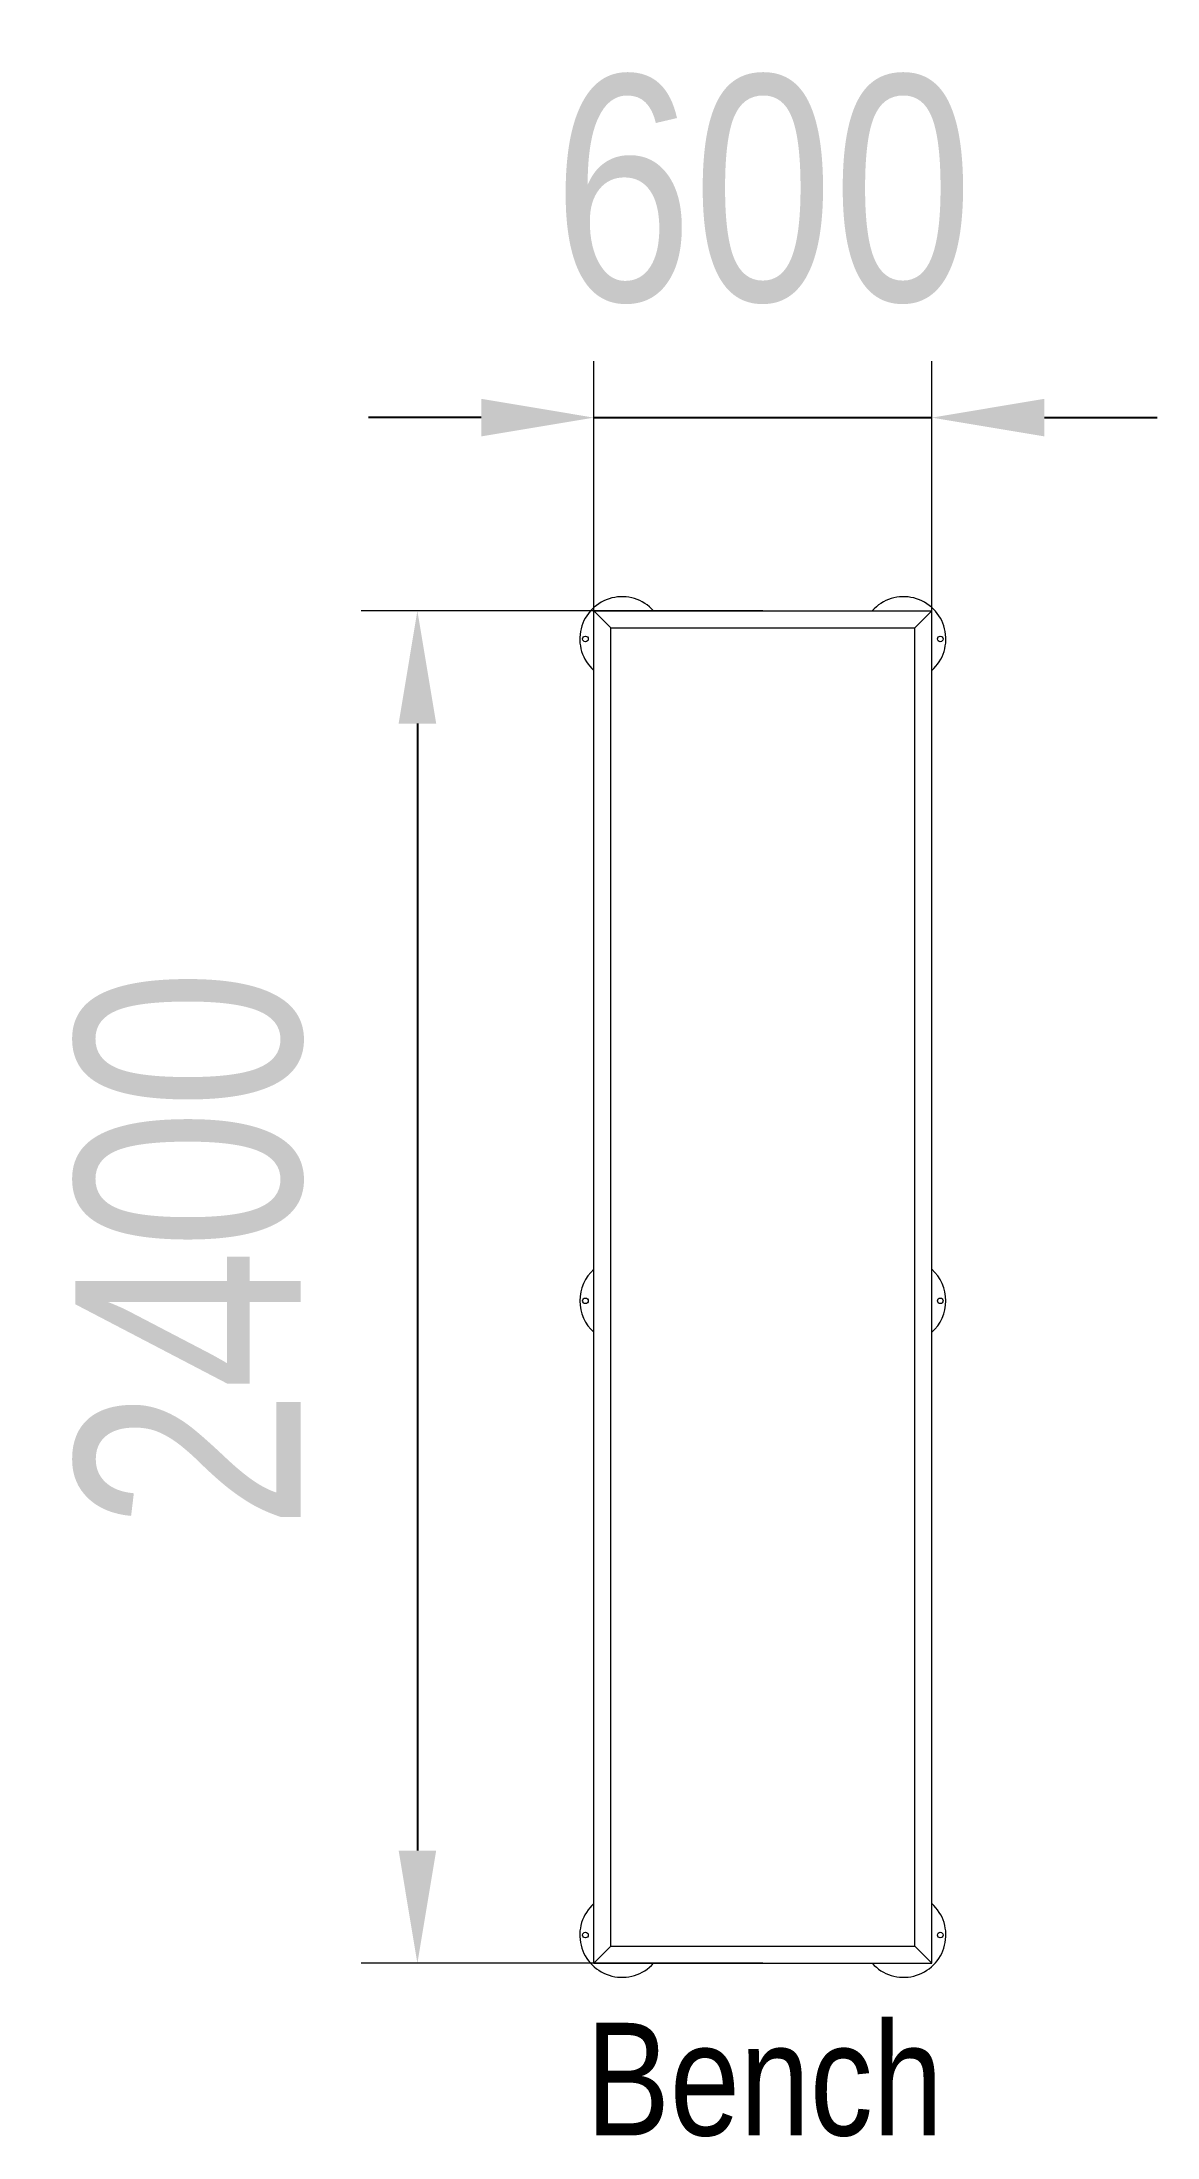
# Model space of a CAD drawing. Header units: millimetres. Extents: x 3701 to 5681, y 729 to 4447.
import ezdxf

# ---------------------------------------------------------------- set-up
doc = ezdxf.new("R2010")
doc.units = ezdxf.units.MM
doc.layers.add('DiKom', color=7, linetype='Continuous')
doc.styles.add('style1', font='arial.ttf', dxfattribs={"width": 0.8})
doc.dimstyles.new('1-50', dxfattribs={"dimtxt": 400, "dimasz": 200, "dimexe": 100, "dimexo": 0, "dimgap": 200, "dimtad": 1, "dimtxsty": 'style1', "dimcen": 200, "dimclrd": 7, "dimclre": 7, "dimclrt": 7, "dimadec": 1, "dimazin": 2, "dimtfac": 1, "dimtmove": 0, "dimatfit": 2, "dimfxl": 1, "dimlwd": 25, "dimlwe": 18, "dimarcsym": 0})

# ---------------------------------------------------------------- blocks, each defined once
blk = doc.blocks.new('*D9')
at = {"layer": 'Defpoints', "color": 0, "transparency": 16777216}
for p in [(5280.6, 3780.6), (4680.6, 3232.4), (5280.6, 3232.4)]:
    blk.add_point(p, dxfattribs=at)
at = {"layer": 'DiKom', "color": 7, "lineweight": 18, "transparency": 16777216}
for p, q in [((4680.6, 3232.4), (4680.6, 3880.6)), ((5280.6, 3232.4), (5280.6, 3880.6))]:
    blk.add_line(p, q, dxfattribs=at)
at = {"layer": 'DiKom', "color": 7, "lineweight": 25, "transparency": 16777216}
for p, q in [((4480.6, 3780.6), (4280.6, 3780.6)), ((4680.6, 3780.6), (5280.6, 3780.6)), ((5480.6, 3780.6), (5680.6, 3780.6))]:
    blk.add_line(p, q, dxfattribs=at)
at = {"layer": 'DiKom', "color": 7, "transparency": 16777216}
for points in [[(4480.6, 3814), (4480.6, 3747.3), (4680.6, 3780.6)], [(5480.6, 3814), (5480.6, 3747.3), (5280.6, 3780.6)]]:
    blk.add_solid(points, dxfattribs=at)
at = {"layer": 'DiKom', "color": 7, "transparency": 16777216, "insert": (4980.6, 4184.9), "char_height": 400, "attachment_point": 5, "style": 'style1'}
blk.add_mtext('600', dxfattribs=at)
blk = doc.blocks.new('*D10')
at = {"layer": 'Defpoints', "color": 0, "transparency": 16777216}
for p in [(4980.6, 3437.8), (4367.2, 1037.8), (4980.6, 1037.8)]:
    blk.add_point(p, dxfattribs=at)
at = {"layer": 'DiKom', "color": 7, "lineweight": 18, "transparency": 16777216}
for p, q in [((4980.6, 3437.8), (4267.2, 3437.8)), ((4980.6, 1037.8), (4267.2, 1037.8))]:
    blk.add_line(p, q, dxfattribs=at)
at = {"layer": 'DiKom', "color": 7, "lineweight": 25, "transparency": 16777216}
blk.add_line((4367.2, 3237.8), (4367.2, 1237.8), dxfattribs=at)
at = {"layer": 'DiKom', "color": 7, "transparency": 16777216}
for points in [[(4333.9, 3237.8), (4400.6, 3237.8), (4367.2, 3437.8)], [(4333.9, 1237.8), (4400.6, 1237.8), (4367.2, 1037.8)]]:
    blk.add_solid(points, dxfattribs=at)
at = {"layer": 'DiKom', "color": 7, "transparency": 16777216, "insert": (3963, 2304.6), "char_height": 400, "attachment_point": 5, "rotation": 90, "style": 'style1'}
blk.add_mtext('2400', dxfattribs=at)

msp = doc.modelspace()

# ---------------------------------------------------------------- linework, layer by layer
at = {"layer": 'DiKom', "color": 7, "linetype": 'Continuous', "lineweight": 15}
for p, q in [((4710.551, 3407.803), (4680.551, 3437.803)), ((4680.551, 3437.803), (5280.551, 3437.803)), ((4680.551, 1037.803), (4680.551, 3437.803)), ((5250.551, 3407.803), (5280.551, 3437.803)), ((5280.551, 1037.803), (5280.551, 3437.803)), ((4710.551, 3407.803), (5250.551, 3407.803)), ((4710.551, 1067.803), (4710.551, 3407.803)), ((5250.551, 1067.803), (5250.551, 3407.803)), ((4710.551, 1067.803), (4680.551, 1037.803)), ((4710.551, 1067.803), (5250.551, 1067.803)), ((5250.551, 1067.803), (5280.551, 1037.803)), ((4680.551, 1037.803), (5280.551, 1037.803))]:
    msp.add_line(p, q, dxfattribs=at)
for centre in [(4665.551, 3387.803), (5295.551, 3387.803), (4665.551, 2213.303), (5295.551, 2213.303), (4665.551, 1087.803), (5295.551, 1087.803)]:
    msp.add_circle(centre, 5, dxfattribs=at)
for centre, start, end in [((4730.551, 3387.803), 41.810315, 228.189685), ((5230.551, 3387.803), 311.810315, 138.189685), ((4730.551, 2213.303), 131.810315, 228.189685), ((5230.551, 2213.303), 311.810315, 48.189685), ((4730.551, 1087.803), 131.810315, 318.189685), ((5230.551, 1087.803), 221.810315, 48.189685)]:
    msp.add_arc(centre, 75, start, end, dxfattribs=at)

# ---------------------------------------------------------------- texts
at = {"layer": 'DiKom', "insert": (4666.453, 932.106), "char_height": 200, "width": 2702.73828, "attachment_point": 1, "style": 'style1'}
msp.add_mtext('Bench', dxfattribs=at)

# ---------------------------------------------------------------- dimensions: what is measured, and where the dimension line sits
at = {"layer": 'DiKom'}
dim = msp.add_linear_dim(base=(5280.551, 3780.649), p1=(4680.551, 3232.444), p2=(5280.551, 3232.444), dimstyle='1-50', override={"dimfxl": 0.18}, dxfattribs=at)
dim.commit()
dim.dimension.update_dxf_attribs({"geometry": '*D9', "text_midpoint": (4980.551, 3780.649), "dimtype": 160})
dim = msp.add_linear_dim(base=(4367.239, 1037.803), p1=(4980.551, 3437.803), p2=(4980.551, 1037.803), angle=90, dimstyle='1-50', override={"dimfxl": 0.18}, dxfattribs=at)
dim.commit()
dim.dimension.update_dxf_attribs({"geometry": '*D10', "text_midpoint": (4367.239, 2304.589), "dimtype": 160})

doc.saveas('drawing.dxf')
